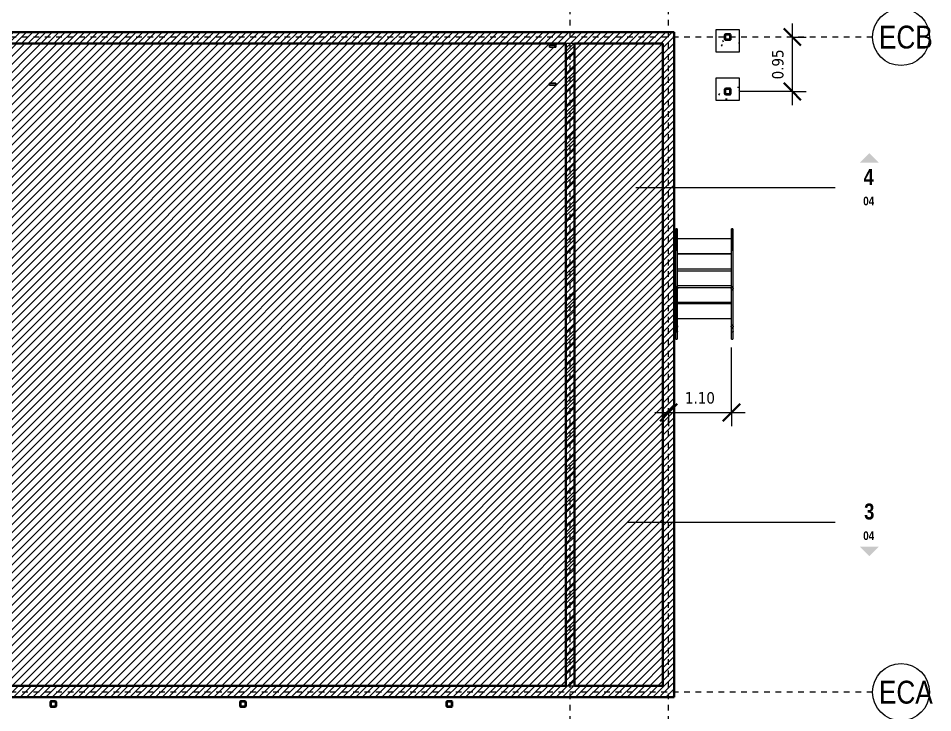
# Model space of a CAD drawing. Header units: metres. Extents: x 118 to 451, y -76 to 55.
# Drawn here: x 269.81 to 285.83, y -27.3 to -15.13 of the extents above; entities that cross this region are included whole.
import ezdxf

# ---------------------------------------------------------------- set-up
doc = ezdxf.new("R2010")
doc.units = ezdxf.units.M
doc.linetypes.add('Grid Line', pattern=[0.022225, 0.0127, -0.003175, 0.003175, -0.003175])
for name, color, linetype, lineweight in [('A-ANNO-DIMS', 7, 'Continuous', 9), ('A-ANNO-DIMS-100', 7, 'Continuous', 9), ('A-GENM', 7, 'Continuous', 9), ('A-MASS', 7, 'Continuous', 9), ('A-WALL', 7, 'Continuous', 9), ('A-WALL-PATT', 7, 'Continuous', 35), ('G-ANNO-SYMB', 7, 'Continuous', 9), ('S-COLS', 7, 'Continuous', 9), ('S-GRID', 7, 'Continuous', 9), ('S-GRID-IDEN', 7, 'Continuous', 9)]:
    doc.layers.add(name, color=color, linetype=linetype, lineweight=lineweight)
doc.styles.add('Saira Condensed', font='SairaCondensed-Regular.ttf', dxfattribs={"height": 0.4})
doc.styles.add('Saira Condensed_B', font='', dxfattribs={"height": 0.15})
doc.styles.add('Saira Condensed_B_1', font='', dxfattribs={"height": 0.28})
doc.styles.add('Tahoma', font='tahoma.ttf', dxfattribs={"height": 0.2})
doc.styles.get('Saira Condensed_B').set_extended_font_data('Saira Condensed', bold=True)
doc.styles.get('Saira Condensed_B_1').set_extended_font_data('Saira Condensed', bold=True)
doc.dimstyles.new('R_Tahoma_2_0', dxfattribs={"dimscale": 0.3048, "dimtxt": 0.208804, "dimasz": 0.984252, "dimexe": 0.787402, "dimexo": 0.492126, "dimgap": 0.328084, "dimtad": 1, "dimrnd": 0.01, "dimzin": 0, "dimdsep": 46, "dimtxsty": 'Tahoma', "dimblk1": 'OBLIQUE', "dimblk2": 'OBLIQUE', "dimsah": 1, "dimcen": 0.09, "dimdle": 0.787402, "dimazin": 2, "dimtfac": 1, "dimtdec": 4, "dimtix": 1, "dimtmove": 0, "dimatfit": 3, "dimfxl": 1, "dimtvp": 1, "dimtolj": 1, "dimtzin": 0, "dimarcsym": 2})
pattern_1 = [(45, (247.87708, 0), (-0.05656854, 0.05656854), [])]
pattern_2 = [(225, (33.477, -20.378), (0.2474874, -0.2474874), []), (225, (33.477, -20.753), (0.2474874, -0.2474874), [])]

# ---------------------------------------------------------------- blocks, each defined once
blk = doc.blocks.new('FCA_N_Columna de acero - 100x100mm-1742900-Nivel Base-EC')
at = {"layer": 'S-COLS', "lineweight": 35}
for p, q in [((-0.05, 0.038), (-0.05, -0.038)), ((-0.044, -0.038), (-0.044, 0.038)), ((0.038, 0.05), (-0.038, 0.05)), ((-0.038, 0.044), (0.038, 0.044)), ((0.044, 0.038), (0.044, -0.038)), ((0.05, -0.038), (0.05, 0.038)), ((0.038, -0.044), (-0.038, -0.044)), ((-0.038, -0.05), (0.038, -0.05))]:
    blk.add_line(p, q, dxfattribs=at)
for centre, radius, start, end in [((-0.038, 0.038), 0.012, 90, 180), ((-0.038, 0.038), 0.006, 90, 180), ((0.038, 0.038), 0.012, 360, 90), ((0.038, 0.038), 0.006, 0, 90), ((-0.038, -0.038), 0.012, 180, 270), ((-0.038, -0.038), 0.006, 180, 270), ((0.038, -0.038), 0.006, 270, 0), ((0.038, -0.038), 0.012, 270, 360)]:
    blk.add_arc(centre, radius, start, end, dxfattribs=at)
blk = doc.blocks.new('FCA_N_Columna de acero - 100x100mm-V3-Nivel Base-EC')
at = {"layer": 'S-COLS', "lineweight": 35}
for p, q in [((-0.05, 0.038), (-0.05, -0.038)), ((-0.044, -0.038), (-0.044, 0.038)), ((0.038, 0.05), (-0.038, 0.05)), ((-0.038, 0.044), (0.038, 0.044)), ((0.044, 0.038), (0.044, -0.038)), ((0.05, -0.038), (0.05, 0.038)), ((0.038, -0.044), (-0.038, -0.044)), ((-0.038, -0.05), (0.038, -0.05))]:
    blk.add_line(p, q, dxfattribs=at)
for centre, radius, start, end in [((-0.038, 0.038), 0.012, 90, 180), ((-0.038, 0.038), 0.006, 90, 180), ((0.038, 0.038), 0.012, 360, 90), ((0.038, 0.038), 0.006, 0, 90), ((-0.038, -0.038), 0.012, 180, 270), ((-0.038, -0.038), 0.006, 180, 270), ((0.038, -0.038), 0.006, 270, 0), ((0.038, -0.038), 0.012, 270, 360)]:
    blk.add_arc(centre, radius, start, end, dxfattribs=at)
blk = doc.blocks.new('M_Esc Estanque Cabecera-01 - M_Esc Estanque Cabecera-01-1743909-Nivel Base-EC')
at = {"layer": 'A-GENM'}
h = blk.add_hatch(dxfattribs=at)
h.set_pattern_fill('FP_4', color=256, style=0, pattern_type=2)
h.set_pattern_definition(pattern_2)
h.paths.add_polyline_path([(-0.95, -1.185), (-0.975, -1.185), (-0.975, -1.558), (-0.95, -1.558)])
h = blk.add_hatch(dxfattribs=at)
h.set_pattern_fill('FP_4', color=256, style=0, pattern_type=2)
h.set_pattern_definition(pattern_2)
h.paths.add_polyline_path([(0.025, -1.185), (0, -1.185), (0, -1.558), (0.025, -1.558)])
for p, q in [((-0.975, 0.245), (-0.975, 0.373)), ((-0.95, 0.373), (-0.975, 0.373)), ((-0.95, 0.373), (-0.95, 0.243)), ((0.025, 0.373), (0, 0.373)), ((0, 0.245), (0, 0.373)), ((0.025, 0.373), (0.025, 0.243)), ((-0.978, 0.236), (-0.978, 0.154)), ((-0.948, 0.154), (-0.948, 0.236)), ((-0.003, 0.236), (-0.003, 0.154)), ((0.027, 0.154), (0.027, 0.236)), ((-0.978, 0.154), (-0.978, -0.515)), ((-0.948, -0.515), (-0.948, 0.154)), ((-0.003, 0.015), (-0.948, 0.015)), ((-0.003, 0.154), (-0.003, -0.515)), ((0.027, -0.515), (0.027, 0.154)), ((-0.948, -0.243), (-0.003, -0.243)), ((-0.003, -0.273), (-0.948, -0.273)), ((-0.975, -1.185), (-0.975, -0.532)), ((-0.95, -0.529), (-0.95, -1.185)), ((0, -0.531), (-0.95, -0.531)), ((0, -0.566), (-0.95, -0.566)), ((0, -1.185), (0, -0.532)), ((0.025, -0.529), (0.025, -1.185)), ((0, -0.824), (-0.95, -0.824)), ((0, -0.86), (-0.95, -0.86)), ((0, -1.118), (-0.95, -1.118)), ((0, -1.128), (-0.95, -1.128)), ((0, -1.386), (-0.95, -1.386))]:
    blk.add_line(p, q, dxfattribs=at)
at = {"layer": 'A-GENM', "lineweight": 25}
for p, q in [((-0.975, -1.185), (-0.975, -1.558)), ((-0.95, -1.185), (-0.975, -1.185)), ((-0.95, -1.558), (-0.95, -1.185)), ((0.025, -1.185), (0, -1.185)), ((0, -1.185), (0, -1.558)), ((0.025, -1.558), (0.025, -1.185)), ((-0.975, -1.558), (-0.95, -1.558)), ((0, -1.558), (0.025, -1.558))]:
    blk.add_line(p, q, dxfattribs=at)
at = {"layer": 'A-GENM', "lineweight": 25, "flags": 128}
for points in [[(-0.948, 0.154), (-0.948, 0.16), (-0.949, 0.166), (-0.951, 0.171), (-0.953, 0.175), (-0.956, 0.178), (-0.958, 0.181), (-0.961, 0.182), (-0.965, 0.182), (-0.968, 0.181), (-0.971, 0.178), (-0.973, 0.175), (-0.975, 0.171), (-0.977, 0.166), (-0.978, 0.16), (-0.978, 0.154)], [(0.027, 0.154), (0.027, 0.16), (0.026, 0.166), (0.024, 0.171), (0.022, 0.175), (0.019, 0.178), (0.017, 0.181), (0.014, 0.182), (0.01, 0.182), (0.007, 0.181), (0.004, 0.178), (0.002, 0.175), (0, 0.171), (-0.002, 0.166), (-0.003, 0.16), (-0.003, 0.154)], [(-0.978, 0.154), (-0.978, 0.149), (-0.977, 0.143), (-0.975, 0.138), (-0.973, 0.134), (-0.971, 0.13), (-0.968, 0.128), (-0.965, 0.127), (-0.961, 0.127), (-0.958, 0.128), (-0.956, 0.13), (-0.953, 0.134), (-0.951, 0.138), (-0.949, 0.143), (-0.948, 0.149), (-0.948, 0.154)], [(-0.003, 0.154), (-0.003, 0.149), (-0.002, 0.143), (0, 0.138), (0.002, 0.134), (0.004, 0.13), (0.007, 0.128), (0.01, 0.127), (0.014, 0.127), (0.017, 0.128), (0.019, 0.13), (0.022, 0.134), (0.024, 0.138), (0.026, 0.143), (0.027, 0.149), (0.027, 0.154)], [(-0.963, -0.487), (-0.966, -0.488), (-0.968, -0.489), (-0.971, -0.492), (-0.973, -0.495), (-0.975, -0.498), (-0.976, -0.503), (-0.977, -0.508), (-0.978, -0.513), (-0.978, -0.518), (-0.977, -0.523), (-0.976, -0.528), (-0.975, -0.532), (-0.973, -0.536), (-0.971, -0.539), (-0.968, -0.541), (-0.966, -0.542), (-0.963, -0.543)], [(-0.963, -0.543), (-0.96, -0.542), (-0.958, -0.541), (-0.955, -0.539), (-0.953, -0.536), (-0.951, -0.532), (-0.95, -0.528), (-0.949, -0.523), (-0.948, -0.518), (-0.948, -0.513), (-0.949, -0.508), (-0.95, -0.503), (-0.951, -0.498), (-0.953, -0.495), (-0.955, -0.492), (-0.958, -0.489), (-0.96, -0.488), (-0.963, -0.487)], [(0.012, -0.487), (0.009, -0.488), (0.007, -0.489), (0.004, -0.492), (0.002, -0.495), (0, -0.498), (-0.001, -0.503), (-0.002, -0.508), (-0.003, -0.513), (-0.003, -0.518), (-0.002, -0.523), (-0.001, -0.528), (0, -0.532), (0.002, -0.536), (0.004, -0.539), (0.007, -0.541), (0.009, -0.542), (0.012, -0.543)], [(0.012, -0.543), (0.015, -0.542), (0.017, -0.541), (0.02, -0.539), (0.022, -0.536), (0.024, -0.532), (0.025, -0.528), (0.026, -0.523), (0.027, -0.518), (0.027, -0.513), (0.026, -0.508), (0.025, -0.503), (0.024, -0.498), (0.022, -0.495), (0.02, -0.492), (0.017, -0.489), (0.015, -0.488), (0.012, -0.487)]]:
    blk.add_lwpolyline(points, dxfattribs=at)
at = {"layer": 'A-GENM'}
for points in [[(-0.978, 0.236), (-0.978, 0.237), (-0.978, 0.239), (-0.977, 0.242), (-0.976, 0.243), (-0.975, 0.245), (-0.973, 0.247), (-0.971, 0.249), (-0.967, 0.25), (-0.963, 0.251), (-0.959, 0.25), (-0.955, 0.249), (-0.953, 0.247), (-0.951, 0.245), (-0.95, 0.243), (-0.949, 0.242), (-0.948, 0.239), (-0.948, 0.237), (-0.948, 0.236)], [(-0.003, 0.236), (-0.003, 0.237), (-0.003, 0.239), (-0.002, 0.242), (-0.001, 0.243), (0, 0.245), (0.002, 0.247), (0.004, 0.249), (0.008, 0.25), (0.012, 0.251), (0.016, 0.25), (0.02, 0.249), (0.022, 0.247), (0.024, 0.245), (0.025, 0.243), (0.026, 0.242), (0.027, 0.239), (0.027, 0.237), (0.027, 0.236)]]:
    blk.add_open_spline(points, degree=3, knots=[0, 0, 0, 0, 0.083333, 0.125, 0.166667, 0.208333, 0.25, 0.333333, 0.416667, 0.5, 0.583333, 0.666667, 0.75, 0.791667, 0.833333, 0.875, 0.916667, 1, 1, 1, 1], dxfattribs=at)
blk = doc.blocks.new('M_Concrete-Rectangular-Column - 400 x 400-1744842-Nivel Base-EC')
at = {"layer": 'S-COLS'}
h = blk.add_hatch(dxfattribs=at)
h.set_pattern_fill('FP_5', color=256, style=0, pattern_type=2)
h.set_pattern_definition([(0, (-34.362, 15.526), (0.8128, 0.2032), [0.03353, -0.57607, 0.03353, -0.57607, -3.251]), (0, (-34.362, 15.526), (0.8128, 0.2032), [-1.219, 0.03353, -1.186, 0.03353, -0.57607, -1.422]), (0, (-34.362, 15.526), (0.8128, 0.2032), [-3.048, 0.03353, -0.37287, 0.03353, -0.98247]), (120, (-34.057, 15.628), (-0.5823764, 0.6023054), [0.03353, -0.57607, 0.03353, -0.57607, -3.251]), (120, (-34.057, 15.628), (-0.5823764, 0.6023054), [-1.219, 0.03353, -1.186, 0.03353, -0.57607, -1.422]), (120, (-34.057, 15.628), (-0.5823764, 0.6023054), [-3.048, 0.03353, -0.37287, 0.03353, -0.98247]), (240, (-33.955, 16.034), (-0.2304236, -0.8055054), [0.03353, -0.57607, 0.03353, -0.57607, -3.251]), (240, (-33.955, 16.034), (-0.2304236, -0.8055054), [-1.219, 0.03353, -1.186, 0.03353, -0.57607, -1.422]), (240, (-33.955, 16.034), (-0.2304236, -0.8055054), [-3.048, 0.03353, -0.37287, 0.03353, -0.98247])])
h.paths.add_polyline_path([(0.042, -0.2), (0.2, -0.2), (0.2, 0.2), (-0.2, 0.2), (-0.2, -0.2), (0.038, -0.2)])
h.paths.add_polyline_path([(0.038, 0.016), (-0.038, 0.016), (-0.046, 0.02), (-0.05, 0.028), (-0.05, 0.104), (-0.046, 0.112), (-0.038, 0.116), (0.038, 0.116), (0.046, 0.112), (0.05, 0.104), (0.05, 0.028), (0.046, 0.02), (0.042, 0.018)])
h.paths.add_polyline_path([(0.032, 0.022), (0.038, 0.022), (0.042, 0.024), (0.044, 0.028), (0.044, 0.104), (0.042, 0.108), (0.038, 0.11), (-0.038, 0.11), (-0.042, 0.108), (-0.044, 0.104), (-0.044, 0.028), (-0.042, 0.024), (-0.038, 0.022)])
for p, q in [((-0.2, 0.2), (0.2, 0.2)), ((-0.2, -0.2), (-0.2, 0.2)), ((0.2, 0.2), (0.2, -0.2)), ((0.2, -0.2), (-0.2, -0.2))]:
    blk.add_line(p, q, dxfattribs=at)
blk = doc.blocks.new('M_Concrete-Rectangular-Column - 400 x 400-V4-Nivel Base-EC')
at = {"layer": 'S-COLS'}
h = blk.add_hatch(dxfattribs=at)
h.set_pattern_fill('FP_6', color=256, style=0, pattern_type=2)
h.set_pattern_definition([(0, (-34.362, 16.374), (0.8128, 0.2032), [0.03353, -0.57607, 0.03353, -0.57607, -3.251]), (0, (-34.362, 16.374), (0.8128, 0.2032), [-1.219, 0.03353, -1.186, 0.03353, -0.57607, -1.422]), (0, (-34.362, 16.374), (0.8128, 0.2032), [-3.048, 0.03353, -0.37287, 0.03353, -0.98247]), (120, (-34.057, 16.475), (-0.5823764, 0.6023054), [0.03353, -0.57607, 0.03353, -0.57607, -3.251]), (120, (-34.057, 16.475), (-0.5823764, 0.6023054), [-1.219, 0.03353, -1.186, 0.03353, -0.57607, -1.422]), (120, (-34.057, 16.475), (-0.5823764, 0.6023054), [-3.048, 0.03353, -0.37287, 0.03353, -0.98247]), (240, (-33.955, 16.882), (-0.2304236, -0.8055054), [0.03353, -0.57607, 0.03353, -0.57607, -3.251]), (240, (-33.955, 16.882), (-0.2304236, -0.8055054), [-1.219, 0.03353, -1.186, 0.03353, -0.57607, -1.422]), (240, (-33.955, 16.882), (-0.2304236, -0.8055054), [-3.048, 0.03353, -0.37287, 0.03353, -0.98247])])
h.paths.add_polyline_path([(0.042, -0.2), (0.2, -0.2), (0.2, 0.2), (-0.2, 0.2), (-0.2, -0.2), (0.038, -0.2)])
h.paths.add_polyline_path([(0.038, -0.09), (-0.038, -0.09), (-0.046, -0.086), (-0.05, -0.078), (-0.05, -0.002), (-0.046, 0.006), (-0.038, 0.01), (0.038, 0.01), (0.046, 0.006), (0.05, -0.002), (0.05, -0.078), (0.046, -0.086), (0.042, -0.088)])
h.paths.add_polyline_path([(0.038, -0.084), (0.042, -0.082), (0.044, -0.078), (0.044, -0.002), (0.042, 0.002), (0.038, 0.004), (-0.038, 0.004), (-0.042, 0.002), (-0.044, -0.002), (-0.044, -0.078), (-0.042, -0.082), (-0.038, -0.084), (0.032, -0.084)])
for p, q in [((-0.2, 0.2), (0.2, 0.2)), ((-0.2, -0.2), (-0.2, 0.2)), ((0.2, 0.2), (0.2, -0.2)), ((0.2, -0.2), (-0.2, -0.2))]:
    blk.add_line(p, q, dxfattribs=at)
blk = doc.blocks.new('M_Escalera Marinera - M_Escalera Marinera-1756132-Nivel Base-EC')
at = {"layer": 'A-GENM'}
h = blk.add_hatch(dxfattribs=at)
h.set_pattern_fill('FP_7', color=256, style=0, pattern_type=2)
h.set_pattern_definition([(45, (-31.498, 15.971), (-0.2474874, 0.2474874), []), (45, (-31.498, 16.346), (-0.2474874, 0.2474874), [])])
h.paths.add_polyline_path([(-0.149, -0.33), (-0.149, -0.296), (-0.259, -0.296), (-0.259, -0.33)])
h.paths.add_polyline_path([(-0.259, 0.332), (-0.149, 0.332), (-0.149, 0.366), (-0.259, 0.366)])
at = {"layer": 'A-GENM', "lineweight": 25}
for p, q in [((-0.149, 0.366), (-0.259, 0.366)), ((-0.259, 0.366), (-0.259, 0.332)), ((-0.259, 0.332), (-0.149, 0.332)), ((-0.149, 0.332), (-0.149, 0.366)), ((-0.149, -0.296), (-0.259, -0.296)), ((-0.259, -0.296), (-0.259, -0.33)), ((-0.149, -0.33), (-0.149, -0.296)), ((-0.259, -0.33), (-0.149, -0.33))]:
    blk.add_line(p, q, dxfattribs=at)
blk = doc.blocks.new('FCA_N_Columna de acero - 100x100mm-V19-Nivel Base-EC')
at = {"layer": 'S-COLS'}
h = blk.add_hatch(dxfattribs=at)
h.set_pattern_fill('FP_20', color=256, style=0, pattern_type=2)
h.set_pattern_definition([(45, (-22.545, 27.144), (-0.2474874, 0.2474874), []), (45, (-22.545, 27.519), (-0.2474874, 0.2474874), [])])
h.paths.add_polyline_path([(-0.038, -0.05), (0.038, -0.05), (0.046, -0.046), (0.05, -0.038), (0.05, 0.038), (0.046, 0.046), (0.038, 0.05), (-0.038, 0.05), (-0.046, 0.046), (-0.05, 0.038), (-0.05, -0.038), (-0.046, -0.046)])
h.paths.add_polyline_path([(0.038, -0.044), (-0.038, -0.044), (-0.042, -0.042), (-0.044, -0.038), (-0.044, 0.038), (-0.042, 0.042), (-0.038, 0.044), (0.038, 0.044), (0.042, 0.042), (0.044, 0.038), (0.044, -0.038), (0.042, -0.042)])
at = {"layer": 'S-COLS', "lineweight": 35}
for p, q in [((-0.05, 0.038), (-0.05, -0.038)), ((-0.044, -0.038), (-0.044, 0.038)), ((0.038, 0.05), (-0.038, 0.05)), ((-0.038, 0.044), (0.038, 0.044)), ((0.044, 0.038), (0.044, -0.038)), ((0.05, -0.038), (0.05, 0.038)), ((0.038, -0.044), (-0.038, -0.044)), ((-0.038, -0.05), (0.038, -0.05))]:
    blk.add_line(p, q, dxfattribs=at)
for centre, radius, start, end in [((-0.038, 0.038), 0.012, 90, 180), ((-0.038, 0.038), 0.006, 90, 180), ((0.038, 0.038), 0.012, 360, 90), ((0.038, 0.038), 0.006, 0, 90), ((-0.038, -0.038), 0.012, 180, 270), ((-0.038, -0.038), 0.006, 180, 270), ((0.038, -0.038), 0.012, 270, 360), ((0.038, -0.038), 0.006, 270, 0)]:
    blk.add_arc(centre, radius, start, end, dxfattribs=at)
blk = doc.blocks.new('FCA_N_Columna de acero - 100x100mm-V21-Nivel Base-EC')
at = {"layer": 'S-COLS'}
h = blk.add_hatch(dxfattribs=at)
h.set_pattern_fill('FP_22', color=256, style=0, pattern_type=2)
h.set_pattern_definition([(45, (-25.868, 27.144), (-0.2474874, 0.2474874), []), (45, (-25.868, 27.519), (-0.2474874, 0.2474874), [])])
h.paths.add_polyline_path([(-0.038, -0.05), (0.038, -0.05), (0.046, -0.046), (0.05, -0.038), (0.05, 0.038), (0.046, 0.046), (0.038, 0.05), (-0.038, 0.05), (-0.046, 0.046), (-0.05, 0.038), (-0.05, -0.038), (-0.046, -0.046)])
h.paths.add_polyline_path([(0.038, -0.044), (-0.038, -0.044), (-0.042, -0.042), (-0.044, -0.038), (-0.044, 0.038), (-0.042, 0.042), (-0.038, 0.044), (0.038, 0.044), (0.042, 0.042), (0.044, 0.038), (0.044, -0.038), (0.042, -0.042)])
at = {"layer": 'S-COLS', "lineweight": 35}
for p, q in [((-0.05, 0.038), (-0.05, -0.038)), ((-0.044, -0.038), (-0.044, 0.038)), ((0.038, 0.05), (-0.038, 0.05)), ((-0.038, 0.044), (0.038, 0.044)), ((0.044, 0.038), (0.044, -0.038)), ((0.05, -0.038), (0.05, 0.038)), ((0.038, -0.044), (-0.038, -0.044)), ((-0.038, -0.05), (0.038, -0.05))]:
    blk.add_line(p, q, dxfattribs=at)
for centre, radius, start, end in [((-0.038, 0.038), 0.012, 90, 180), ((-0.038, 0.038), 0.006, 90, 180), ((0.038, 0.038), 0.012, 360, 90), ((0.038, 0.038), 0.006, 0, 90), ((-0.038, -0.038), 0.012, 180, 270), ((-0.038, -0.038), 0.006, 180, 270), ((0.038, -0.038), 0.012, 270, 360), ((0.038, -0.038), 0.006, 270, 0)]:
    blk.add_arc(centre, radius, start, end, dxfattribs=at)
blk = doc.blocks.new('FCA_N_Columna de acero - 100x100mm-V23-Nivel Base-EC')
at = {"layer": 'S-COLS'}
h = blk.add_hatch(dxfattribs=at)
h.set_pattern_fill('FP_23', color=256, style=0, pattern_type=2)
h.set_pattern_definition([(45, (-29.485, 27.144), (-0.2474874, 0.2474874), []), (45, (-29.485, 27.519), (-0.2474874, 0.2474874), [])])
h.paths.add_polyline_path([(-0.038, -0.05), (0.038, -0.05), (0.046, -0.046), (0.05, -0.038), (0.05, 0.038), (0.046, 0.046), (0.038, 0.05), (-0.038, 0.05), (-0.046, 0.046), (-0.05, 0.038), (-0.05, -0.038), (-0.046, -0.046)])
h.paths.add_polyline_path([(0.038, -0.044), (-0.038, -0.044), (-0.042, -0.042), (-0.044, -0.038), (-0.044, 0.038), (-0.042, 0.042), (-0.038, 0.044), (0.038, 0.044), (0.042, 0.042), (0.044, 0.038), (0.044, -0.038), (0.042, -0.042)])
at = {"layer": 'S-COLS', "lineweight": 35}
for p, q in [((-0.05, 0.038), (-0.05, -0.038)), ((-0.044, -0.038), (-0.044, 0.038)), ((0.038, 0.05), (-0.038, 0.05)), ((-0.038, 0.044), (0.038, 0.044)), ((0.044, 0.038), (0.044, -0.038)), ((0.05, -0.038), (0.05, 0.038)), ((0.038, -0.044), (-0.038, -0.044)), ((-0.038, -0.05), (0.038, -0.05))]:
    blk.add_line(p, q, dxfattribs=at)
for centre, radius, start, end in [((-0.038, 0.038), 0.012, 90, 180), ((-0.038, 0.038), 0.006, 90, 180), ((0.038, 0.038), 0.012, 360, 90), ((0.038, 0.038), 0.006, 0, 90), ((-0.038, -0.038), 0.012, 180, 270), ((-0.038, -0.038), 0.006, 180, 270), ((0.038, -0.038), 0.012, 270, 360), ((0.038, -0.038), 0.006, 270, 0)]:
    blk.add_arc(centre, radius, start, end, dxfattribs=at)
blk = doc.blocks.new('Grid - 5mm-1144975-Nivel Base-EC')
at = {"layer": 'S-GRID-IDEN', "color": 253, "true_color": 0xaaaaaa}
blk.add_circle((0, 0), 0.005, dxfattribs=at)
blk = doc.blocks.new('DIMBLOCK22-Nivel Base-EC')
at = {"layer": 'A-ANNO-DIMS-100', "lineweight": 35}
for p, q in [((283.372, -15.46), (283.222, -15.31)), ((283.372, -15.46), (283.522, -15.61)), ((283.372, -16.414), (283.222, -16.264)), ((283.372, -16.414), (283.522, -16.564))]:
    blk.add_line(p, q, dxfattribs=at)
at = {"layer": 'A-ANNO-DIMS-100'}
for p, q in [((283.372, -16.654), (283.372, -15.22)), ((283.372, -15.46), (283.309, -15.46)), ((283.372, -15.46), (283.612, -15.46)), ((283.372, -16.414), (282.439, -16.414)), ((283.372, -16.414), (283.612, -16.414))]:
    blk.add_line(p, q, dxfattribs=at)
at = {"layer": 'A-ANNO-DIMS-100', "color": 0, "insert": (283.015, -16.202), "char_height": 0.2, "width": 0.63636, "attachment_point": 1, "rotation": 90, "line_spacing_factor": 0.994306, "style": 'Tahoma'}
blk.add_mtext('0.95', dxfattribs=at)
blk = doc.blocks.new('_Oblique')
at = {"color": 0, "linetype": 'ByBlock', "lineweight": -2}
blk.add_line((-0.5, -0.5), (0.5, 0.5), dxfattribs=at)
blk = doc.blocks.new('DIMBLOCK23-Nivel Base-EC')
at = {"layer": 'A-ANNO-DIMS-100'}
for p, q in [((282.304, -22.038), (282.304, -20.901)), ((280.964, -22.038), (282.544, -22.038)), ((281.204, -22.038), (281.204, -21.976)), ((281.204, -22.038), (281.204, -22.278)), ((282.304, -22.038), (282.304, -22.278))]:
    blk.add_line(p, q, dxfattribs=at)
at = {"layer": 'A-ANNO-DIMS-100', "lineweight": 35}
for p, q in [((281.204, -22.038), (281.354, -21.888)), ((282.304, -22.038), (282.454, -21.888)), ((281.204, -22.038), (281.054, -22.188)), ((282.304, -22.038), (282.154, -22.188))]:
    blk.add_line(p, q, dxfattribs=at)
at = {"layer": 'A-ANNO-DIMS-100', "color": 0, "insert": (281.489, -21.681), "char_height": 0.2, "width": 0.63636, "attachment_point": 1, "line_spacing_factor": 0.994306, "style": 'Tahoma'}
blk.add_mtext('1.10', dxfattribs=at)
blk = doc.blocks.new('Section - Símbolo_Detalle_Plano-1146154-Nivel Base-EC')
at = {"layer": 'G-ANNO-SYMB', "true_color": 0x808080}
blk.add_hatch(color=8, dxfattribs=at).paths.add_polyline_path([(-0.0043, 0.0043), (-0.0077, 0.0043), (-0.006, 0.006)])

msp = doc.modelspace()

# ---------------------------------------------------------------- hatches: boundary and pattern name
at = {"layer": 'A-MASS', "true_color": 0xc0c0c0}
h = msp.add_hatch(dxfattribs=at)
h.set_pattern_fill('FP_24', color=9, style=0, pattern_type=2)
h.set_pattern_definition([(45, (247.87708, 0), (-0.07071068, 0.07071068), [])])
h.paths.add_polyline_path([(280.522, -26.825), (281.103, -26.825), (281.103, -15.572), (265.099, -15.572), (265.099, -13.527), (263.456, -13.527), (263.456, -26.825), (278.773, -26.825)])
at = {"layer": 'A-WALL-PATT', "lineweight": 9, "true_color": 0x808080}
h = msp.add_hatch(dxfattribs=at)
h.set_pattern_fill('FP_2', color=8, style=0, pattern_type=2)
h.set_pattern_definition(pattern_1)
h.paths.add_polyline_path([(281.303, -15.572), (281.303, -15.372), (265.099, -15.372), (265.099, -15.572), (281.103, -15.572)])
h = msp.add_hatch(dxfattribs=at)
h.set_pattern_fill('FP_2', color=8, style=0, pattern_type=2)
h.set_pattern_definition(pattern_1)
h.paths.add_polyline_path([(279.553, -26.825), (279.553, -15.572), (279.403, -15.572), (279.403, -26.825)])
h = msp.add_hatch(dxfattribs=at)
h.set_pattern_fill('FP_2', color=8, style=0, pattern_type=2)
h.set_pattern_definition(pattern_1)
h.paths.add_polyline_path([(281.103, -27.025), (281.303, -27.025), (281.303, -15.572), (281.103, -15.572), (281.103, -26.825)])
h = msp.add_hatch(dxfattribs=at)
h.set_pattern_fill('FP_2', color=8, style=0, pattern_type=2)
h.set_pattern_definition(pattern_1)
h.paths.add_polyline_path([(281.103, -27.025), (281.103, -26.825), (263.256, -26.825), (263.256, -27.025), (280.522, -27.025)])

# ---------------------------------------------------------------- linework, layer by layer
at = {"layer": 'A-MASS', "lineweight": 18}
for p, q in [((281.103, -15.572), (265.099, -15.572)), ((281.103, -26.825), (281.103, -15.572)), ((263.456, -26.825), (281.103, -26.825))]:
    msp.add_line(p, q, dxfattribs=at)
at = {"layer": 'A-WALL', "lineweight": 35}
for p, q in [((281.303, -15.372), (265.299, -15.372)), ((281.303, -27.025), (281.303, -15.372)), ((265.099, -15.572), (279.403, -15.572)), ((279.403, -15.572), (279.403, -26.825)), ((279.553, -15.572), (281.103, -15.572)), ((279.553, -26.825), (279.553, -15.572)), ((281.103, -15.572), (281.103, -26.825)), ((279.403, -26.825), (263.456, -26.825)), ((281.103, -26.825), (279.553, -26.825)), ((263.256, -27.025), (281.303, -27.025))]:
    msp.add_line(p, q, dxfattribs=at)
at = {"layer": 'G-ANNO-SYMB', "lineweight": 18}
for p, q in [((280.63, -18.093), (284.12, -18.093)), ((280.481, -23.956), (284.12, -23.956))]:
    msp.add_line(p, q, dxfattribs=at)
at = {"layer": 'S-GRID', "color": 253, "linetype": 'Grid Line', "true_color": 0xaaaaaa}
for p, q in [((279.477, -35.66), (279.477, -10.05)), ((281.204, -35.66), (281.204, -10.05)), ((284.775, -15.46), (254.754, -15.46)), ((284.775, -26.936), (254.754, -26.936))]:
    msp.add_line(p, q, dxfattribs=at)

# ---------------------------------------------------------------- block references
at = {"layer": 'A-GENM'}
msp.add_blockref('M_Escalera Marinera - M_Escalera Marinera-1756132-Nivel Base-EC', (279.376, -15.971), dxfattribs=at)
at = {"layer": 'A-GENM', "rotation": 180}
msp.add_blockref('M_Esc Estanque Cabecera-01 - M_Esc Estanque Cabecera-01-1743909-Nivel Base-EC', (281.354, -20.378), dxfattribs=at)
at = {"layer": 'G-ANNO-SYMB', "color": 8, "lineweight": 18, "true_color": 0x808080, "extrusion": (0, 0, -1), "xscale": 99.99999999999994, "yscale": 99.99999999999994, "zscale": 99.99999999999994}
msp.add_blockref('Section - Símbolo_Detalle_Plano-1146154-Nivel Base-EC', (-284.12, -18.093), dxfattribs=at)
at = {"layer": 'G-ANNO-SYMB', "color": 8, "lineweight": 18, "true_color": 0x808080, "xscale": 99.99999999999994, "yscale": 99.99999999999994, "zscale": 99.99999999999994, "rotation": 180}
msp.add_blockref('Section - Símbolo_Detalle_Plano-1146154-Nivel Base-EC', (284.12, -23.956), dxfattribs=at)
at = {"layer": 'S-COLS'}
for name, p in [('M_Concrete-Rectangular-Column - 400 x 400-1744842-Nivel Base-EC', (282.239, -15.526)), ('FCA_N_Columna de acero - 100x100mm-1742900-Nivel Base-EC', (282.239, -15.46)), ('M_Concrete-Rectangular-Column - 400 x 400-V4-Nivel Base-EC', (282.239, -16.374)), ('FCA_N_Columna de acero - 100x100mm-V3-Nivel Base-EC', (282.239, -16.414)), ('FCA_N_Columna de acero - 100x100mm-V19-Nivel Base-EC', (270.422, -27.144)), ('FCA_N_Columna de acero - 100x100mm-V21-Nivel Base-EC', (273.745, -27.144)), ('FCA_N_Columna de acero - 100x100mm-V23-Nivel Base-EC', (277.362, -27.144))]:
    msp.add_blockref(name, p, dxfattribs=at)
at = {"layer": 'S-GRID-IDEN', "color": 253, "true_color": 0xaaaaaa, "xscale": 99.99999999999994, "yscale": 99.99999999999994, "zscale": 99.99999999999994, "rotation": 90.00000000000001}
for p in [(285.275, -15.46), (285.275, -26.936)]:
    msp.add_blockref('Grid - 5mm-1144975-Nivel Base-EC', p, dxfattribs=at)

# ---------------------------------------------------------------- texts
at = {"layer": 'G-ANNO-SYMB', "char_height": 0.28, "attachment_point": 1, "style": 'Saira Condensed_B_1'}
for s, insert, width in [('\\fSaira Condensed|b1|i0|c0|p2|;4', (284.619, -17.77), 0.24051), ('\\fSaira Condensed|b1|i0|c0|p2|;3', (284.629, -23.632), 0.21646)]:
    msp.add_mtext(s, dxfattribs=dict(at, insert=insert, width=width))
at = {"layer": 'G-ANNO-SYMB', "color": 8, "true_color": 0x808080, "insert": (284.613, -18.258), "char_height": 0.15, "width": 0.25654, "attachment_point": 1, "style": 'Saira Condensed_B', "bg_fill": 3, "box_fill_scale": 1.25, "bg_fill_color": 256, "bg_fill_true_color": 13158600, "bg_fill_transparency": 0}
msp.add_mtext('04', dxfattribs=at)
at = {"layer": 'S-GRID-IDEN', "color": 253, "true_color": 0xaaaaaa, "char_height": 0.4, "width": 0.92996, "attachment_point": 1, "style": 'Saira Condensed'}
for s, insert in [('ECB', (284.889, -15.261)), ('ECA', (284.889, -26.737))]:
    msp.add_mtext(s, dxfattribs=dict(at, insert=insert))

# ---------------------------------------------------------------- dimensions: what is measured, and where the dimension line sits
at = {"layer": 'A-ANNO-DIMS'}
dim = msp.add_linear_dim(base=(283.372, -15.46), p1=(282.289, -16.414), p2=(283.159, -15.46), angle=90, dimstyle='R_Tahoma_2_0', override={"dimpost": '<>', "dimfxl": 1.291523}, dxfattribs=at)
dim.commit()
dim.dimension.update_dxf_attribs({"geometry": 'DIMBLOCK22-Nivel Base-EC', "text_midpoint": (283.168, -15.937)})
dim = msp.add_linear_dim(base=(282.304, -22.038), p1=(281.204, -21.826), p2=(282.304, -20.751), dimstyle='R_Tahoma_2_0', override={"dimpost": '<>', "dimfxl": 1.537501}, dxfattribs=at)
dim.commit()
dim.dimension.update_dxf_attribs({"geometry": 'DIMBLOCK23-Nivel Base-EC', "text_midpoint": (281.754, -21.834)})

# ---------------------------------------------------------------- next in the draw order: texts
at = {"layer": 'G-ANNO-SYMB', "color": 8, "true_color": 0x808080, "insert": (284.613, -24.121), "char_height": 0.15, "width": 0.25654, "attachment_point": 1, "style": 'Saira Condensed_B', "bg_fill": 3, "box_fill_scale": 1.25, "bg_fill_color": 256, "bg_fill_true_color": 13158600, "bg_fill_transparency": 0}
msp.add_mtext('04', dxfattribs=at)

doc.saveas('drawing.dxf')
